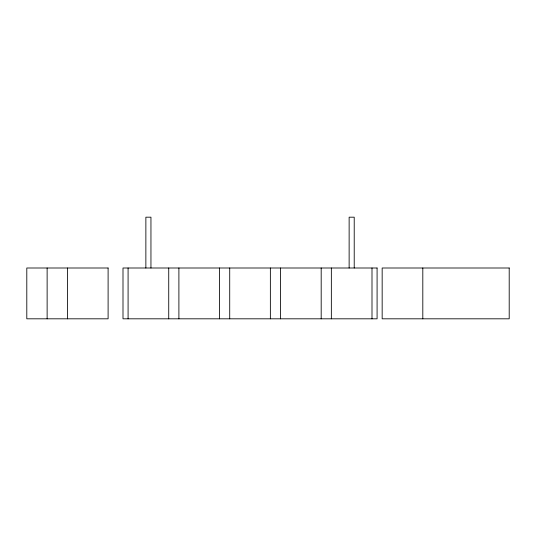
<?xml version="1.0" encoding="UTF-8"?>
<svg xmlns="http://www.w3.org/2000/svg" width="536" height="536" viewBox="0 0 536 536"><rect width="100%" height="100%" fill="white"/><g stroke="black" fill="none" stroke-linecap="round" stroke-linejoin="round"><path stroke-width="0.8" d="M422.81 268L422.81 318.813M371.997 268L371.997 318.813M354.216 268L354.216 217.187L349.137 217.187L349.13 268M331.349 268L331.349 318.813M321.185 268L321.185 318.813M280.529 268L280.529 318.813M270.365 268L270.365 318.813M229.716 268L229.716 318.813M219.552 268L219.552 318.813M178.897 268L178.897 318.813M168.733 268L168.733 318.813M150.951 268L150.951 217.187L145.872 217.187L145.866 268M128.084 268L128.084 318.813M67.456 268L67.456 318.813M47.128 268L47.128 318.813M108.105 268L26.8 268L26.8 318.813L108.105 318.813L108.105 268M377.083 268L122.999 268L122.999 318.813L377.083 318.813L377.083 268M509.2 268L382.161 268L382.161 318.813L509.2 318.813L509.2 268"/></g></svg>
